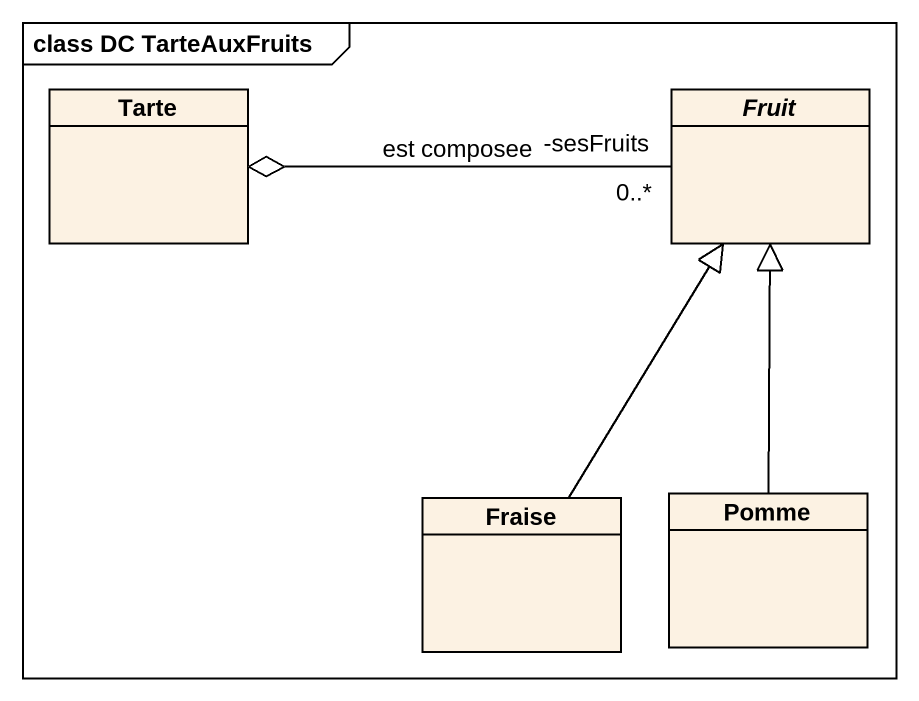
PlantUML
@startuml
mainframe class DC TarteAuxFruits
hide circle
hide empty members
class Tarte
abstract class Fruit
class Fraise
class Pomme
Fruit "-sesFruits\n0..*" -left-o Tarte : est composee
Fraise -up-|> Fruit
Pomme -up-|> Fruit
@enduml
